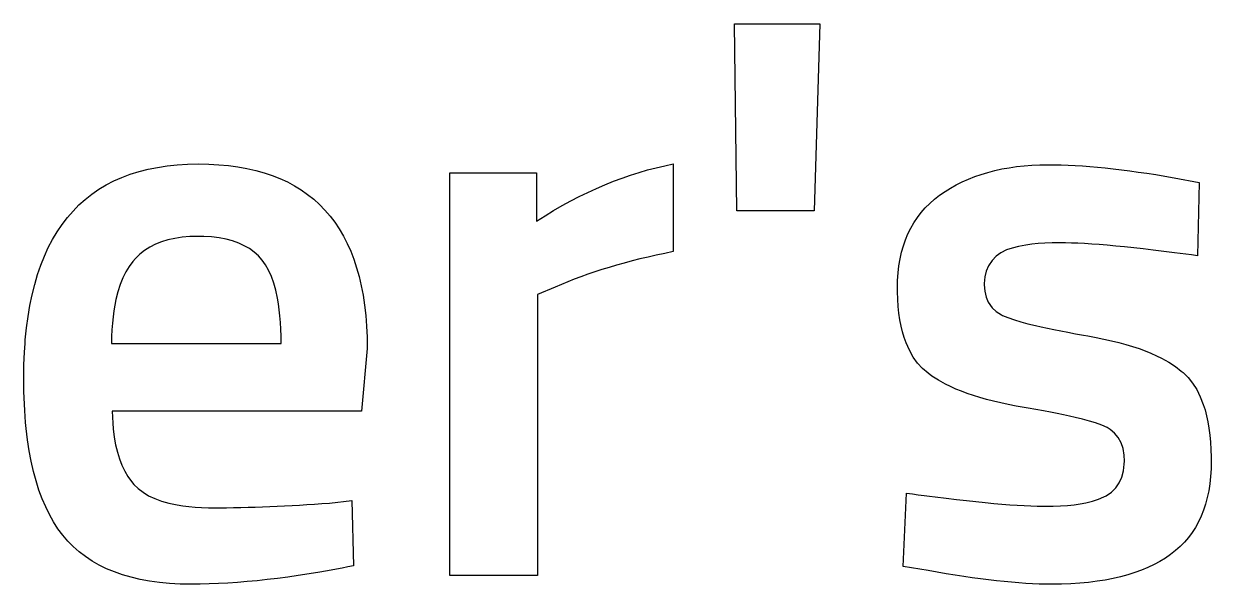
# Model space of a CAD drawing. Extents: x 51 to 109, y -109 to -51.2.
# Drawn here: x 76.228 to 79.921, y -93.258 to -91.517 of the extents above; entities that cross this region are included whole.
import ezdxf

# ---------------------------------------------------------------- set-up
doc = ezdxf.new("R2010")
doc.units = 0
doc.layers.add('BLACK', color=7, linetype='CONTINUOUS')

msp = doc.modelspace()

# ---------------------------------------------------------------- linework, layer by layer
at = {"layer": 'BLACK', "linetype": 'CONTINUOUS'}
for p, q in [((78.4462, -92.0977), (78.4384, -91.5171)), ((78.4384, -91.5171), (78.7037, -91.5171)), ((78.7037, -91.5171), (78.6864, -92.0977)), ((76.5597, -91.9845), (76.5868, -91.9761)), ((76.5868, -91.9761), (76.6149, -91.9689)), ((76.6149, -91.9689), (76.644, -91.9631)), ((76.644, -91.9631), (76.6743, -91.9585)), ((76.6743, -91.9585), (76.7055, -91.9553)), ((76.7055, -91.9553), (76.7379, -91.9533)), ((76.7379, -91.9533), (76.7713, -91.9527)), ((76.7713, -91.9527), (76.8036, -91.9532)), ((76.8036, -91.9532), (76.8348, -91.9549)), ((76.8348, -91.9549), (76.8651, -91.9577)), ((76.8651, -91.9577), (76.8943, -91.9616)), ((76.8943, -91.9616), (76.9225, -91.9666)), ((76.9225, -91.9666), (76.9497, -91.9728)), ((76.9497, -91.9728), (76.9758, -91.9801)), ((76.9758, -91.9801), (77.001, -91.9885)), ((77.5529, -93.2307), (77.5529, -91.98)), ((77.5529, -91.98), (77.823, -91.98)), ((77.823, -91.98), (77.823, -92.1303)), ((78.1154, -91.9872), (78.142, -91.9787)), ((78.142, -91.9787), (78.1685, -91.9711)), ((78.1685, -91.9711), (78.1951, -91.9642)), ((78.1951, -91.9642), (78.2216, -91.958)), ((78.2216, -91.958), (78.2482, -91.9527)), ((78.2482, -91.9527), (78.2482, -92.2249)), ((79.2056, -91.9849), (79.2264, -91.9786)), ((79.2264, -91.9786), (79.2477, -91.973)), ((79.2477, -91.973), (79.2696, -91.9682)), ((79.2696, -91.9682), (79.2922, -91.9641)), ((79.2922, -91.9641), (79.3152, -91.9608)), ((79.3152, -91.9608), (79.3389, -91.9582)), ((79.3389, -91.9582), (79.3631, -91.9563)), ((79.3631, -91.9563), (79.3879, -91.9552)), ((79.3879, -91.9552), (79.4133, -91.9548)), ((79.4133, -91.9548), (79.4336, -91.955)), ((79.4336, -91.955), (79.4544, -91.9555)), ((79.4544, -91.9555), (79.4758, -91.9563)), ((79.4758, -91.9563), (79.4978, -91.9574)), ((79.4978, -91.9574), (79.5203, -91.9588)), ((79.5203, -91.9588), (79.5434, -91.9605)), ((79.5434, -91.9605), (79.5671, -91.9626)), ((79.5671, -91.9626), (79.5914, -91.9649)), ((79.5914, -91.9649), (79.6162, -91.9676)), ((79.6162, -91.9676), (79.6416, -91.9706)), ((79.6416, -91.9706), (79.6675, -91.9739)), ((79.6675, -91.9739), (79.6941, -91.9776)), ((79.6941, -91.9776), (79.7212, -91.9815)), ((79.7212, -91.9815), (79.7488, -91.9858)), ((76.4622, -92.0313), (76.485, -92.0176)), ((76.485, -92.0176), (76.5089, -92.0053)), ((76.5089, -92.0053), (76.5338, -91.9942)), ((76.5338, -91.9942), (76.5597, -91.9845)), ((77.001, -91.9885), (77.0251, -91.998)), ((77.0251, -91.998), (77.0481, -92.0086)), ((77.0481, -92.0086), (77.0702, -92.0203)), ((78.0092, -92.0285), (78.0357, -92.017)), ((78.0357, -92.017), (78.0623, -92.0063)), ((78.0623, -92.0063), (78.0889, -91.9964)), ((78.0889, -91.9964), (78.1154, -91.9872)), ((79.1104, -92.0276), (79.1283, -92.0176)), ((79.1283, -92.0176), (79.1467, -92.0083)), ((79.1467, -92.0083), (79.1658, -91.9998)), ((79.1658, -91.9998), (79.1854, -91.992)), ((79.1854, -91.992), (79.2056, -91.9849)), ((79.7488, -91.9858), (79.7771, -91.9903)), ((79.7771, -91.9903), (79.8059, -91.9952)), ((79.8059, -91.9952), (79.8832, -92.01)), ((79.8832, -92.01), (79.8784, -92.2375)), ((76.4198, -92.0625), (76.4405, -92.0462)), ((76.4405, -92.0462), (76.4622, -92.0313)), ((77.0702, -92.0203), (77.0912, -92.0332)), ((77.0912, -92.0332), (77.1112, -92.0472)), ((77.1112, -92.0472), (77.1302, -92.0623)), ((77.9294, -92.0676), (77.956, -92.0538)), ((77.956, -92.0538), (77.9826, -92.0408)), ((77.9826, -92.0408), (78.0092, -92.0285)), ((79.0605, -92.0622), (79.0763, -92.0499)), ((79.0763, -92.0499), (79.0931, -92.0384)), ((79.0931, -92.0384), (79.1104, -92.0276)), ((76.3816, -92.0988), (76.4002, -92.08)), ((76.4002, -92.08), (76.4198, -92.0625)), ((77.1302, -92.0623), (77.1481, -92.0785)), ((77.1481, -92.0785), (77.165, -92.0959)), ((77.8762, -92.0974), (77.9028, -92.0821)), ((77.9028, -92.0821), (77.9294, -92.0676)), ((79.019, -92.1036), (79.0318, -92.089)), ((79.0318, -92.089), (79.0456, -92.0752)), ((79.0456, -92.0752), (79.0605, -92.0622)), ((76.3477, -92.1404), (76.3641, -92.119)), ((76.3641, -92.119), (76.3816, -92.0988)), ((77.165, -92.0959), (77.1809, -92.1143)), ((77.1809, -92.1143), (77.1958, -92.1339)), ((77.823, -92.1303), (77.8496, -92.1135)), ((77.8496, -92.1135), (77.8762, -92.0974)), ((78.6864, -92.0977), (78.4462, -92.0977)), ((78.9964, -92.135), (79.0072, -92.1189)), ((79.0072, -92.1189), (79.019, -92.1036)), ((76.318, -92.1872), (76.3323, -92.1632)), ((76.3323, -92.1632), (76.3477, -92.1404)), ((77.1958, -92.1339), (77.2096, -92.1546)), ((77.2096, -92.1546), (77.2225, -92.1764)), ((78.978, -92.1695), (78.9867, -92.1519)), ((78.9867, -92.1519), (78.9964, -92.135)), ((76.3048, -92.2125), (76.318, -92.1872)), ((76.6376, -92.2022), (76.62, -92.2111)), ((76.6564, -92.1947), (76.6376, -92.2022)), ((76.6766, -92.1885), (76.6564, -92.1947)), ((76.6982, -92.1838), (76.6766, -92.1885)), ((76.7211, -92.1803), (76.6982, -92.1838)), ((76.7453, -92.1783), (76.7211, -92.1803)), ((76.7708, -92.1776), (76.7453, -92.1783)), ((76.788, -92.1779), (76.7708, -92.1776)), ((76.8127, -92.1794), (76.788, -92.1779)), ((76.8359, -92.1822), (76.8127, -92.1794)), ((76.8576, -92.1863), (76.8359, -92.1822)), ((76.8779, -92.1917), (76.8576, -92.1863)), ((76.8968, -92.1984), (76.8779, -92.1917)), ((76.9143, -92.2064), (76.8968, -92.1984)), ((77.2225, -92.1764), (77.2342, -92.1993)), ((77.2342, -92.1993), (77.245, -92.2234)), ((78.9636, -92.207), (78.9703, -92.1878)), ((78.9703, -92.1878), (78.978, -92.1695)), ((79.3627, -92.202), (79.3442, -92.2045)), ((79.3826, -92.2001), (79.3627, -92.202)), ((79.4038, -92.1987), (79.3826, -92.2001)), ((79.4265, -92.1979), (79.4038, -92.1987)), ((79.4507, -92.1976), (79.4265, -92.1979)), ((79.4679, -92.1977), (79.4507, -92.1976)), ((79.4863, -92.1982), (79.4679, -92.1977)), ((79.5061, -92.199), (79.4863, -92.1982)), ((79.5271, -92.2001), (79.5061, -92.199)), ((79.5494, -92.2015), (79.5271, -92.2001)), ((79.5729, -92.2032), (79.5494, -92.2015)), ((79.5977, -92.2052), (79.5729, -92.2032)), ((76.2814, -92.2671), (76.2926, -92.2392)), ((76.2926, -92.2392), (76.3048, -92.2125)), ((76.589, -92.233), (76.5754, -92.2459)), ((76.6038, -92.2213), (76.589, -92.233)), ((76.62, -92.2111), (76.6038, -92.2213)), ((76.9303, -92.2157), (76.9143, -92.2064)), ((76.9449, -92.2263), (76.9303, -92.2157)), ((76.958, -92.2382), (76.9449, -92.2263)), ((76.9697, -92.2514), (76.958, -92.2382)), ((77.245, -92.2234), (77.2548, -92.2486)), ((78.1954, -92.236), (78.1698, -92.2418)), ((78.2216, -92.2304), (78.1954, -92.236)), ((78.2482, -92.2249), (78.2216, -92.2304)), ((78.9534, -92.2476), (78.958, -92.2269)), ((78.958, -92.2269), (78.9636, -92.207)), ((79.2518, -92.2395), (79.2395, -92.252)), ((79.2665, -92.2289), (79.2518, -92.2395)), ((79.2847, -92.2198), (79.2665, -92.2289)), ((79.302, -92.2137), (79.2847, -92.2198)), ((79.3219, -92.2086), (79.302, -92.2137)), ((79.3442, -92.2045), (79.3219, -92.2086)), ((79.6238, -92.2076), (79.5977, -92.2052)), ((79.6512, -92.2102), (79.6238, -92.2076)), ((79.6798, -92.2132), (79.6512, -92.2102)), ((79.7098, -92.2165), (79.6798, -92.2132)), ((79.7409, -92.2201), (79.7098, -92.2165)), ((79.7734, -92.224), (79.7409, -92.2201)), ((79.8071, -92.2282), (79.7734, -92.224)), ((79.8245, -92.2304), (79.8071, -92.2282)), ((79.8421, -92.2327), (79.8245, -92.2304)), ((79.8601, -92.2351), (79.8421, -92.2327)), ((79.8784, -92.2375), (79.8601, -92.2351)), ((76.2714, -92.2964), (76.2814, -92.2671)), ((76.5558, -92.2707), (76.5455, -92.2879)), ((76.5672, -92.2553), (76.5558, -92.2707)), ((76.5754, -92.2459), (76.5672, -92.2553)), ((76.9803, -92.2663), (76.9697, -92.2514)), ((76.9898, -92.283), (76.9803, -92.2663)), ((77.2548, -92.2486), (77.2635, -92.2749)), ((77.2635, -92.2749), (77.2712, -92.3023)), ((78.0489, -92.2738), (78.0261, -92.2808)), ((78.0721, -92.267), (78.0489, -92.2738)), ((78.0958, -92.2604), (78.0721, -92.267)), ((78.1199, -92.254), (78.0958, -92.2604)), ((78.1446, -92.2478), (78.1199, -92.254)), ((78.1698, -92.2418), (78.1446, -92.2478)), ((78.9472, -92.2912), (78.9498, -92.269)), ((78.9498, -92.269), (78.9534, -92.2476)), ((79.2281, -92.2692), (79.2214, -92.2856)), ((79.2395, -92.252), (79.2281, -92.2692)), ((76.2624, -92.3269), (76.2714, -92.2964)), ((76.5363, -92.3068), (76.5282, -92.3274)), ((76.5455, -92.2879), (76.5363, -92.3068)), ((76.9983, -92.3018), (76.9898, -92.283)), ((77.0057, -92.3224), (76.9983, -92.3018)), ((77.2712, -92.3023), (77.2778, -92.3308)), ((77.9402, -92.3107), (77.9199, -92.3187)), ((77.9609, -92.3029), (77.9402, -92.3107)), ((77.9822, -92.2954), (77.9609, -92.3029)), ((78.0039, -92.288), (77.9822, -92.2954)), ((78.0261, -92.2808), (78.0039, -92.288)), ((78.9452, -92.3379), (78.9457, -92.3141)), ((78.9457, -92.3141), (78.9472, -92.2912)), ((79.2171, -92.3037), (79.2153, -92.3237)), ((79.2214, -92.2856), (79.2171, -92.3037)), ((76.2544, -92.3587), (76.2624, -92.3269)), ((76.5211, -92.3499), (76.5151, -92.374)), ((76.5282, -92.3274), (76.5211, -92.3499)), ((77.0121, -92.3451), (77.0057, -92.3224)), ((77.0175, -92.3697), (77.0121, -92.3451)), ((77.2778, -92.3308), (77.2835, -92.3604)), ((77.8808, -92.3352), (77.8257, -92.3578)), ((77.9001, -92.3269), (77.8808, -92.3352)), ((77.9199, -92.3187), (77.9001, -92.3269)), ((78.9453, -92.3498), (78.9452, -92.3379)), ((78.946, -92.3729), (78.9453, -92.3498)), ((79.2153, -92.3237), (79.2153, -92.3279)), ((79.2153, -92.3279), (79.2167, -92.3479)), ((79.2167, -92.3479), (79.2208, -92.3661)), ((76.2475, -92.3919), (76.2544, -92.3587)), ((76.5151, -92.374), (76.5117, -92.3912)), ((77.0205, -92.3871), (77.0175, -92.3697)), ((77.023, -92.4055), (77.0205, -92.3871)), ((77.2835, -92.3604), (77.2881, -92.3912)), ((77.8257, -92.3578), (77.8257, -93.2307)), ((78.9475, -92.395), (78.946, -92.3729)), ((79.2208, -92.3661), (79.2277, -92.3823)), ((79.2277, -92.3823), (79.2396, -92.3992)), ((76.2417, -92.4263), (76.2475, -92.3919)), ((76.5087, -92.409), (76.5063, -92.4277)), ((76.5117, -92.3912), (76.5087, -92.409)), ((77.0251, -92.4247), (77.023, -92.4055)), ((77.0267, -92.4448), (77.0251, -92.4247)), ((77.2881, -92.3912), (77.2917, -92.4231)), ((77.2917, -92.4231), (77.2942, -92.4561)), ((78.9497, -92.4163), (78.9475, -92.395)), ((78.9527, -92.4366), (78.9497, -92.4163)), ((79.2396, -92.3992), (79.2526, -92.4112)), ((79.2526, -92.4112), (79.2683, -92.4212)), ((79.2683, -92.4212), (79.2718, -92.423)), ((79.2718, -92.423), (79.2882, -92.43)), ((76.2332, -92.4991), (76.2369, -92.462)), ((76.2369, -92.462), (76.2417, -92.4263)), ((76.5043, -92.4472), (76.5027, -92.4674)), ((76.5063, -92.4277), (76.5043, -92.4472)), ((77.0279, -92.4657), (77.0267, -92.4448)), ((77.2942, -92.4561), (77.2958, -92.4902)), ((78.9564, -92.456), (78.9527, -92.4366)), ((78.9609, -92.4744), (78.9564, -92.456)), ((79.2882, -92.43), (79.3095, -92.4372)), ((79.3095, -92.4372), (79.3286, -92.4429)), ((79.3286, -92.4429), (79.3503, -92.4487)), ((79.3503, -92.4487), (79.3748, -92.4546)), ((79.3748, -92.4546), (79.3925, -92.4587)), ((79.3925, -92.4587), (79.4115, -92.4628)), ((76.2324, -92.5103), (76.2332, -92.4991)), ((76.5017, -92.4884), (76.5011, -92.5103)), ((76.5027, -92.4674), (76.5017, -92.4884)), ((77.0285, -92.4876), (77.0279, -92.4657)), ((77.0288, -92.5103), (77.0285, -92.4876)), ((77.2958, -92.4902), (77.2963, -92.5255)), ((78.9661, -92.4919), (78.9609, -92.4744)), ((78.972, -92.5084), (78.9661, -92.4919)), ((79.4115, -92.4628), (79.4316, -92.467)), ((79.4316, -92.467), (79.453, -92.4713)), ((79.453, -92.4713), (79.4755, -92.4756)), ((79.4755, -92.4756), (79.4993, -92.48)), ((79.4993, -92.48), (79.5242, -92.4845)), ((79.5242, -92.4845), (79.5371, -92.4868)), ((79.5371, -92.4868), (79.5627, -92.4915)), ((79.5627, -92.4915), (79.5874, -92.4965)), ((79.5874, -92.4965), (79.6111, -92.5018)), ((76.2306, -92.5374), (76.2324, -92.5103)), ((76.5011, -92.5103), (77.0288, -92.5103)), ((77.2963, -92.5255), (77.2789, -92.7204)), ((78.9823, -92.5315), (78.972, -92.5084)), ((78.9943, -92.5525), (78.9823, -92.5315)), ((79.6111, -92.5018), (79.6339, -92.5074)), ((79.6339, -92.5074), (79.6558, -92.5134)), ((79.6558, -92.5134), (79.6766, -92.5197)), ((79.6766, -92.5197), (79.6966, -92.5263)), ((79.6966, -92.5263), (79.7156, -92.5333)), ((79.7156, -92.5333), (79.7336, -92.5405)), ((76.229, -92.577), (76.2306, -92.5374)), ((79.008, -92.5713), (78.9943, -92.5525)), ((79.0233, -92.5881), (79.008, -92.5713)), ((79.7336, -92.5405), (79.7507, -92.5481)), ((79.7507, -92.5481), (79.7668, -92.5561)), ((79.7668, -92.5561), (79.7892, -92.5686)), ((79.7892, -92.5686), (79.8095, -92.5818)), ((76.2284, -92.618), (76.229, -92.577)), ((79.0403, -92.6028), (79.0233, -92.5881)), ((79.0526, -92.6117), (79.0403, -92.6028)), ((79.8095, -92.5818), (79.8277, -92.5958)), ((79.8277, -92.5958), (79.8333, -92.6006)), ((79.8333, -92.6006), (79.8489, -92.6161)), ((76.2285, -92.6387), (76.2284, -92.618)), ((76.2289, -92.6591), (76.2285, -92.6387)), ((79.0727, -92.6245), (79.0526, -92.6117)), ((79.0946, -92.6366), (79.0727, -92.6245)), ((79.1103, -92.6443), (79.0946, -92.6366)), ((79.1269, -92.6517), (79.1103, -92.6443)), ((79.8489, -92.6161), (79.8631, -92.6338)), ((79.8631, -92.6338), (79.8757, -92.6536)), ((76.2295, -92.6792), (76.2289, -92.6591)), ((76.2303, -92.6989), (76.2295, -92.6792)), ((79.1443, -92.6588), (79.1269, -92.6517)), ((79.1625, -92.6656), (79.1443, -92.6588)), ((79.1816, -92.6721), (79.1625, -92.6656)), ((79.2016, -92.6783), (79.1816, -92.6721)), ((79.2224, -92.6842), (79.2016, -92.6783)), ((79.244, -92.6898), (79.2224, -92.6842)), ((79.8757, -92.6536), (79.8867, -92.6755)), ((79.8867, -92.6755), (79.8962, -92.6995)), ((76.2314, -92.7183), (76.2303, -92.6989)), ((76.2327, -92.7372), (76.2314, -92.7183)), ((77.2789, -92.7204), (76.5038, -92.7204)), ((76.5038, -92.7204), (76.5043, -92.7395)), ((79.2665, -92.6951), (79.244, -92.6898)), ((79.2898, -92.7001), (79.2665, -92.6951)), ((79.314, -92.7048), (79.2898, -92.7001)), ((79.3391, -92.7091), (79.314, -92.7048)), ((79.3517, -92.7113), (79.3391, -92.7091)), ((79.376, -92.7155), (79.3517, -92.7113)), ((79.3992, -92.7196), (79.376, -92.7155)), ((79.4212, -92.7237), (79.3992, -92.7196)), ((79.8962, -92.6995), (79.9017, -92.7167)), ((79.9017, -92.7167), (79.9065, -92.7348)), ((76.2342, -92.7559), (76.2327, -92.7372)), ((76.236, -92.7742), (76.2342, -92.7559)), ((76.5043, -92.7395), (76.5053, -92.7579)), ((76.5053, -92.7579), (76.5068, -92.7757)), ((79.442, -92.7278), (79.4212, -92.7237)), ((79.4616, -92.7318), (79.442, -92.7278)), ((79.4801, -92.7358), (79.4616, -92.7318)), ((79.4974, -92.7398), (79.4801, -92.7358)), ((79.5211, -92.7456), (79.4974, -92.7398)), ((79.5422, -92.7514), (79.5211, -92.7456)), ((79.5607, -92.757), (79.5422, -92.7514)), ((79.5812, -92.7644), (79.5607, -92.757)), ((79.9065, -92.7348), (79.9106, -92.7538)), ((79.9106, -92.7538), (79.914, -92.7738)), ((76.238, -92.7921), (76.236, -92.7742)), ((76.2403, -92.8096), (76.238, -92.7921)), ((76.5068, -92.7757), (76.51, -92.8011)), ((79.597, -92.7717), (79.5812, -92.7644)), ((79.6066, -92.7775), (79.597, -92.7717)), ((79.6206, -92.7889), (79.6066, -92.7775)), ((79.6319, -92.8026), (79.6206, -92.7889)), ((79.914, -92.7738), (79.9168, -92.7948)), ((79.9168, -92.7948), (79.9188, -92.8167)), ((76.2455, -92.8437), (76.2403, -92.8096)), ((76.51, -92.8011), (76.5142, -92.8251)), ((76.5142, -92.8251), (76.5196, -92.8477)), ((79.6406, -92.8186), (79.6319, -92.8026)), ((79.6466, -92.8369), (79.6406, -92.8186)), ((79.9188, -92.8167), (79.9202, -92.8395)), ((76.2516, -92.8763), (76.2455, -92.8437)), ((76.5196, -92.8477), (76.5261, -92.8687)), ((76.5261, -92.8687), (76.5337, -92.8884)), ((79.65, -92.8574), (79.6466, -92.8369)), ((79.6509, -92.8755), (79.65, -92.8574)), ((79.9202, -92.8395), (79.9209, -92.8632)), ((79.9209, -92.8632), (79.921, -92.8755)), ((76.2587, -92.9075), (76.2516, -92.8763)), ((76.5337, -92.8884), (76.5424, -92.9066)), ((79.6482, -92.9063), (79.6506, -92.8847)), ((79.6506, -92.8847), (79.6509, -92.8755)), ((79.9205, -92.8998), (79.919, -92.9232)), ((79.921, -92.8755), (79.9205, -92.8998)), ((76.2668, -92.9373), (76.2587, -92.9075)), ((76.2758, -92.9656), (76.2668, -92.9373)), ((76.5424, -92.9066), (76.5522, -92.9233)), ((76.5522, -92.9233), (76.5632, -92.9386)), ((76.5632, -92.9386), (76.5711, -92.948)), ((79.6349, -92.9433), (79.6429, -92.9258)), ((79.6429, -92.9258), (79.6482, -92.9063)), ((79.919, -92.9232), (79.9165, -92.9459)), ((76.2857, -92.9925), (76.2758, -92.9656)), ((76.5711, -92.948), (76.5843, -92.961)), ((76.5843, -92.961), (76.5994, -92.9726)), ((76.5994, -92.9726), (76.6166, -92.9831)), ((78.963, -93.2033), (78.973, -92.9754)), ((78.973, -92.9754), (78.9916, -92.9778)), ((78.9916, -92.9778), (79.0098, -92.9802)), ((79.5944, -92.9832), (79.6107, -92.972)), ((79.6107, -92.972), (79.6242, -92.9587)), ((79.6242, -92.9587), (79.6349, -92.9433)), ((79.9131, -92.9677), (79.9086, -92.9887)), ((79.9165, -92.9459), (79.9131, -92.9677)), ((76.2966, -93.018), (76.2857, -92.9925)), ((76.6166, -92.9831), (76.6357, -92.9922)), ((76.6357, -92.9922), (76.6568, -93)), ((76.6568, -93), (76.6799, -93.0066)), ((76.6799, -93.0066), (76.705, -93.0119)), ((76.705, -93.0119), (76.7228, -93.0148)), ((76.7228, -93.0148), (76.7415, -93.017)), ((76.9939, -93.0168), (77.0168, -93.0158)), ((77.0168, -93.0158), (77.0397, -93.0147)), ((77.0397, -93.0147), (77.0628, -93.0135)), ((77.0628, -93.0135), (77.0859, -93.0122)), ((77.0859, -93.0122), (77.109, -93.0108)), ((77.109, -93.0108), (77.1323, -93.0092)), ((77.1323, -93.0092), (77.1556, -93.0075)), ((77.1556, -93.0075), (77.179, -93.0058)), ((77.179, -93.0058), (77.249, -92.9979)), ((77.249, -92.9979), (77.2542, -93.2007)), ((79.0098, -92.9802), (79.0278, -92.9826)), ((79.0278, -92.9826), (79.0454, -92.9848)), ((79.0454, -92.9848), (79.0627, -92.987)), ((79.0627, -92.987), (79.0962, -92.9911)), ((79.0962, -92.9911), (79.1285, -92.9949)), ((79.1285, -92.9949), (79.1595, -92.9983)), ((79.1595, -92.9983), (79.1891, -93.0015)), ((79.1891, -93.0015), (79.2175, -93.0043)), ((79.2175, -93.0043), (79.2445, -93.0069)), ((79.2445, -93.0069), (79.2702, -93.0091)), ((79.2702, -93.0091), (79.2946, -93.011)), ((79.2946, -93.011), (79.3177, -93.0125)), ((79.3177, -93.0125), (79.3395, -93.0138)), ((79.3395, -93.0138), (79.36, -93.0148)), ((79.36, -93.0148), (79.3792, -93.0154)), ((79.3792, -93.0154), (79.3971, -93.0157)), ((79.3971, -93.0157), (79.4055, -93.0157)), ((79.4055, -93.0157), (79.4297, -93.0155)), ((79.4297, -93.0155), (79.4526, -93.0146)), ((79.4526, -93.0146), (79.4742, -93.0132)), ((79.4742, -93.0132), (79.4944, -93.0112)), ((79.4944, -93.0112), (79.5132, -93.0086)), ((79.5132, -93.0086), (79.5307, -93.0054)), ((79.5307, -93.0054), (79.5519, -93.0003)), ((79.5519, -93.0003), (79.5707, -92.9942)), ((79.5707, -92.9942), (79.5871, -92.9871)), ((79.5871, -92.9871), (79.5944, -92.9832)), ((79.9032, -93.0089), (79.8968, -93.0282)), ((79.9086, -92.9887), (79.9032, -93.0089)), ((76.3084, -93.042), (76.2966, -93.018)), ((76.3212, -93.0647), (76.3084, -93.042)), ((76.7415, -93.017), (76.7611, -93.0187)), ((76.7611, -93.0187), (76.7815, -93.0199)), ((76.7815, -93.0199), (76.8028, -93.0204)), ((76.8028, -93.0204), (76.8138, -93.0205)), ((76.8138, -93.0205), (76.8361, -93.0205)), ((76.8361, -93.0205), (76.8584, -93.0203)), ((76.8584, -93.0203), (76.8808, -93.02)), ((76.8808, -93.02), (76.9032, -93.0196)), ((76.9032, -93.0196), (76.9258, -93.0191)), ((76.9258, -93.0191), (76.9484, -93.0184)), ((76.9484, -93.0184), (76.9711, -93.0177)), ((76.9711, -93.0177), (76.9939, -93.0168)), ((79.8894, -93.0468), (79.881, -93.0645)), ((79.8968, -93.0282), (79.8894, -93.0468)), ((76.3349, -93.0859), (76.3212, -93.0647)), ((76.3496, -93.1056), (76.3349, -93.0859)), ((79.8716, -93.0814), (79.8612, -93.0975)), ((79.881, -93.0645), (79.8716, -93.0814)), ((76.3654, -93.1241), (76.3496, -93.1056)), ((76.3824, -93.1414), (76.3654, -93.1241)), ((79.8376, -93.1272), (79.8242, -93.1408)), ((79.8499, -93.1127), (79.8376, -93.1272)), ((79.8612, -93.0975), (79.8499, -93.1127)), ((76.4007, -93.1574), (76.3824, -93.1414)), ((76.4201, -93.1723), (76.4007, -93.1574)), ((79.8099, -93.1536), (79.7946, -93.1656)), ((79.8242, -93.1408), (79.8099, -93.1536)), ((76.4408, -93.186), (76.4201, -93.1723)), ((76.4627, -93.1985), (76.4408, -93.186)), ((76.4858, -93.2098), (76.4627, -93.1985)), ((77.2542, -93.2007), (77.2364, -93.2043)), ((79.7431, -93.197), (79.7241, -93.206)), ((79.7612, -93.1872), (79.7431, -93.197)), ((79.7784, -93.1768), (79.7612, -93.1872)), ((79.7946, -93.1656), (79.7784, -93.1768)), ((76.5102, -93.22), (76.4858, -93.2098)), ((76.5357, -93.2289), (76.5102, -93.22)), ((76.5625, -93.2366), (76.5357, -93.2289)), ((76.5905, -93.2432), (76.5625, -93.2366)), ((77.0493, -93.2357), (77.017, -93.2399)), ((77.0822, -93.231), (77.0493, -93.2357)), ((77.1156, -93.2258), (77.0822, -93.231)), ((77.1495, -93.2202), (77.1156, -93.2258)), ((77.1666, -93.2172), (77.1495, -93.2202)), ((77.1839, -93.2142), (77.1666, -93.2172)), ((77.2012, -93.211), (77.1839, -93.2142)), ((77.2188, -93.2077), (77.2012, -93.211)), ((77.2364, -93.2043), (77.2188, -93.2077)), ((77.8257, -93.2307), (77.5529, -93.2307)), ((79.0403, -93.2155), (78.963, -93.2033)), ((79.0691, -93.2207), (79.0403, -93.2155)), ((79.0972, -93.2255), (79.0691, -93.2207)), ((79.1248, -93.23), (79.0972, -93.2255)), ((79.1517, -93.2341), (79.1248, -93.23)), ((79.1779, -93.2379), (79.1517, -93.2341)), ((79.2036, -93.2414), (79.1779, -93.2379)), ((79.6391, -93.2349), (79.6156, -93.2404)), ((79.6618, -93.2288), (79.6391, -93.2349)), ((79.6835, -93.2219), (79.6618, -93.2288)), ((79.7043, -93.2143), (79.6835, -93.2219)), ((79.7241, -93.206), (79.7043, -93.2143)), ((76.6197, -93.2485), (76.5905, -93.2432)), ((76.6501, -93.2527), (76.6197, -93.2485)), ((76.6817, -93.2557), (76.6501, -93.2527)), ((76.7146, -93.2575), (76.6817, -93.2557)), ((76.7487, -93.2581), (76.7146, -93.2575)), ((76.7765, -93.2578), (76.7487, -93.2581)), ((76.8047, -93.2572), (76.7765, -93.2578)), ((76.8335, -93.256), (76.8047, -93.2572)), ((76.8628, -93.2545), (76.8335, -93.256)), ((76.8926, -93.2525), (76.8628, -93.2545)), ((76.923, -93.25), (76.8926, -93.2525)), ((76.9538, -93.2471), (76.923, -93.25)), ((76.9851, -93.2437), (76.9538, -93.2471)), ((77.017, -93.2399), (76.9851, -93.2437)), ((79.2286, -93.2446), (79.2036, -93.2414)), ((79.253, -93.2474), (79.2286, -93.2446)), ((79.2767, -93.2499), (79.253, -93.2474)), ((79.2999, -93.2521), (79.2767, -93.2499)), ((79.3224, -93.2539), (79.2999, -93.2521)), ((79.3442, -93.2554), (79.3224, -93.2539)), ((79.3655, -93.2566), (79.3442, -93.2554)), ((79.3861, -93.2574), (79.3655, -93.2566)), ((79.4061, -93.2579), (79.3861, -93.2574)), ((79.4255, -93.2581), (79.4061, -93.2579)), ((79.4554, -93.2577), (79.4255, -93.2581)), ((79.4844, -93.2566), (79.4554, -93.2577)), ((79.5124, -93.2548), (79.4844, -93.2566)), ((79.5396, -93.2523), (79.5124, -93.2548)), ((79.5658, -93.249), (79.5396, -93.2523)), ((79.5912, -93.2451), (79.5658, -93.249)), ((79.6156, -93.2404), (79.5912, -93.2451))]:
    msp.add_line(p, q, dxfattribs=at)

doc.saveas('drawing.dxf')
